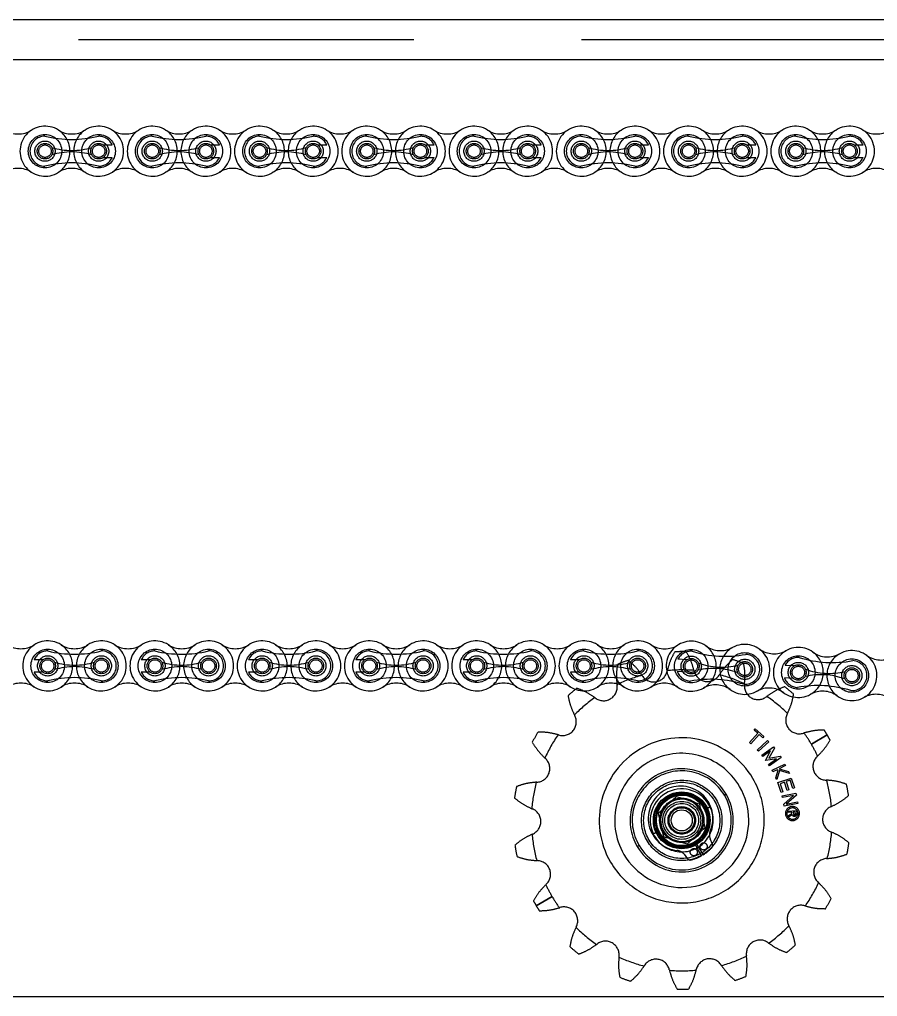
# Model space of a CAD drawing. Header units: metres. Extents: x 0 to 21025, y 0 to 14850.
# Drawn here: x 5883.7 to 6086.9, y 13055.4 to 13286.7 of the extents above; entities that cross this region are included whole.
import ezdxf

# ---------------------------------------------------------------- set-up
doc = ezdxf.new("R2010")
doc.units = ezdxf.units.M
doc.header["$LTSCALE"] = 25
doc.linetypes.add('HIDDEN2', pattern=[4.7625, 3.175, -1.5875])
doc.layers.add('SL4', color=4, linetype='Continuous')
doc.layers.add('ST1', color=7, linetype='HIDDEN2')

msp = doc.modelspace()

# ---------------------------------------------------------------- linework, layer by layer
at = {"layer": 'SL4'}
for p, q in [((5540.514, 13286.681), (6485.517, 13286.681)), ((6490.514, 13277.156), (5540.514, 13277.156)), ((6039.25, 13102.755), (6042.005, 13101.894)), ((6035.003, 13098.843), (6037.126, 13100.799)), ((6046.025, 13095.4), (6043.902, 13093.444)), ((6041.779, 13091.488), (6039.023, 13092.349)), ((5588.014, 13055.444), (6490.514, 13055.444))]:
    msp.add_line(p, q, dxfattribs=at)
for radius in [6, 3, 2.5]:
    msp.add_circle((6040.514, 13097.121), radius, dxfattribs=at)
for start, end in [(72.65138, 132.65138), (132.65138, 192.65138), (12.65138, 72.65138), (312.65138, 12.65138), (192.65138, 252.65138), (252.65138, 312.65138)]:
    msp.add_arc((6040.514, 13097.121), 5, start, end, dxfattribs=at)
for points, knots in [([(6037.126, 13100.799), (6037.177, 13100.845), (6037.894, 13101.505), (6038.596, 13102.153), (6039.25, 13102.755)], [0, 0, 0, 0, 0.0702006, 1, 1, 1, 1]), ([(6042.005, 13101.894), (6042.07, 13101.873), (6043.001, 13101.583), (6043.913, 13101.298), (6044.761, 13101.033)], [0, 0, 0, 0, 0.0702006, 1, 1, 1, 1]), ([(6045.393, 13098.216), (6045.335, 13098.472), (6045.121, 13099.426), (6044.913, 13100.354), (6044.761, 13101.033)], [0, 0, 0, 0, 0.2686336, 1, 1, 1, 1]), ([(6035.636, 13096.026), (6035.578, 13096.282), (6035.364, 13097.236), (6035.156, 13098.164), (6035.003, 13098.843)], [0, 0, 0, 0, 0.26863361, 1, 1, 1, 1]), ([(6046.025, 13095.4), (6045.972, 13095.636), (6045.766, 13096.554), (6045.552, 13097.508), (6045.393, 13098.216)], [0, 0, 0, 0, 0.25755135, 1, 1, 1, 1]), ([(6036.268, 13093.209), (6036.215, 13093.446), (6036.009, 13094.364), (6035.795, 13095.318), (6035.636, 13096.026)], [0, 0, 0, 0, 0.2575513, 1, 1, 1, 1]), ([(6039.023, 13092.349), (6038.958, 13092.369), (6038.027, 13092.66), (6037.116, 13092.945), (6036.268, 13093.209)], [0, 0, 0, 0, 0.0702006, 1, 1, 1, 1]), ([(6043.902, 13093.444), (6043.852, 13093.397), (6043.135, 13092.737), (6042.432, 13092.09), (6041.779, 13091.488)], [0, 0, 0, 0, 0.0702006, 1, 1, 1, 1])]:
    msp.add_open_spline(points, degree=3, knots=knots, dxfattribs=at)
at = {"layer": 'ST1'}
for p, q in [((5540.514, 13281.919), (6540.514, 13281.919)), ((6540.514, 13277.156), (5540.514, 13277.156)), ((5903.535, 13256.997), (5905.659, 13256.997)), ((5928.935, 13256.997), (5931.059, 13256.997)), ((5954.335, 13256.997), (5956.459, 13256.997)), ((5979.735, 13256.997), (5981.859, 13256.997)), ((6005.135, 13256.997), (6007.259, 13256.997)), ((6030.535, 13256.997), (6032.659, 13256.997)), ((6055.935, 13256.997), (6058.059, 13256.997)), ((6081.335, 13256.997), (6083.459, 13256.997)), ((5903.535, 13254.045), (5905.659, 13254.045)), ((5928.935, 13254.045), (5931.059, 13254.045)), ((5954.335, 13254.045), (5956.459, 13254.045)), ((5979.735, 13254.045), (5981.859, 13254.045)), ((6005.135, 13254.045), (6007.259, 13254.045)), ((6030.535, 13254.045), (6032.659, 13254.045)), ((6055.935, 13254.045), (6058.059, 13254.045)), ((6081.335, 13254.045), (6083.459, 13254.045)), ((5889.26, 13135.162), (5887.137, 13135.162)), ((5914.66, 13135.162), (5912.537, 13135.162)), ((5940.06, 13135.162), (5937.937, 13135.162)), ((5965.46, 13135.162), (5963.336, 13135.162)), ((5990.86, 13135.162), (5988.736, 13135.162)), ((6016.26, 13135.162), (6014.136, 13135.162)), ((6041.748, 13135.155), (6039.628, 13135.279)), ((5889.26, 13132.21), (5887.137, 13132.21)), ((5914.66, 13132.21), (5912.537, 13132.21)), ((5940.06, 13132.21), (5937.937, 13132.21)), ((5965.46, 13132.21), (5963.336, 13132.21)), ((5990.86, 13132.21), (5988.736, 13132.21)), ((6016.26, 13132.21), (6014.136, 13132.21)), ((6041.576, 13132.208), (6039.455, 13132.332)), ((6067.105, 13133.67), (6064.985, 13133.794)), ((6066.932, 13130.723), (6064.812, 13130.847)), ((6057.641, 13118.508), (6057.913, 13118.815)), ((6058.516, 13117.733), (6057.641, 13118.508)), ((6057.913, 13118.815), (6059.961, 13117)), ((6056.568, 13115.537), (6058.516, 13117.733)), ((6058.816, 13117.467), (6056.868, 13115.271)), ((6058.387, 13113.778), (6060.854, 13116.038)), ((6059.689, 13116.693), (6058.816, 13117.467)), ((6059.961, 13117), (6059.689, 13116.693)), ((6060.854, 13116.038), (6061.125, 13115.742)), ((6071.221, 13115.148), (6074.958, 13117.341)), ((6074.958, 13117.341), (6071.221, 13115.148)), ((6056.868, 13115.271), (6056.568, 13115.537)), ((6058.658, 13113.482), (6058.387, 13113.778)), ((6061.125, 13115.742), (6058.658, 13113.482)), ((6059.487, 13112.59), (6062.21, 13114.535)), ((6061.569, 13113.582), (6059.72, 13112.264)), ((6060.384, 13111.334), (6061.569, 13113.582)), ((6062.444, 13114.207), (6061.12, 13111.832)), ((6062.21, 13114.535), (6062.444, 13114.207)), ((6059.72, 13112.264), (6059.487, 13112.59)), ((6060.41, 13111.298), (6060.384, 13111.334)), ((6062.921, 13111.688), (6060.41, 13111.298)), ((6061.074, 13110.368), (6062.921, 13111.688)), ((6061.12, 13111.832), (6063.796, 13112.313)), ((6064.027, 13111.99), (6061.304, 13110.045)), ((6063.796, 13112.313), (6064.027, 13111.99)), ((6061.304, 13110.045), (6061.074, 13110.368)), ((6061.914, 13108.97), (6064.918, 13110.443)), ((6062.09, 13108.61), (6061.914, 13108.97)), ((6063.075, 13109.093), (6062.09, 13108.61)), ((6062.776, 13107.21), (6063.341, 13109.015)), ((6063.67, 13108.918), (6062.995, 13106.763)), ((6063.341, 13109.015), (6063.075, 13109.093)), ((6065.094, 13110.083), (6063.564, 13109.332)), ((6063.564, 13109.332), (6065.78, 13108.683)), ((6065.999, 13108.236), (6063.67, 13108.918)), ((6064.918, 13110.443), (6065.094, 13110.083)), ((6062.995, 13106.763), (6062.776, 13107.21)), ((6063.283, 13106.061), (6066.454, 13107.126)), ((6066.193, 13106.615), (6065.253, 13106.299)), ((6065.78, 13108.683), (6065.999, 13108.236)), ((6066.848, 13104.665), (6066.193, 13106.615)), ((6066.454, 13107.126), (6067.237, 13104.796)), ((6064.065, 13103.731), (6063.283, 13106.061)), ((6064.864, 13106.168), (6063.8, 13105.811)), ((6063.8, 13105.811), (6064.454, 13103.862)), ((6065.518, 13104.219), (6064.864, 13106.168)), ((6065.253, 13106.299), (6065.907, 13104.35)), ((6065.907, 13104.35), (6065.518, 13104.219)), ((6067.237, 13104.796), (6066.848, 13104.665)), ((6051.048, 13103.305), (6050.627, 13103.058)), ((6050.627, 13103.058), (6051.048, 13103.305)), ((6064.454, 13103.862), (6064.065, 13103.731)), ((6064.281, 13102.908), (6067.567, 13103.534)), ((6064.356, 13102.514), (6064.281, 13102.908)), ((6067.007, 13103.019), (6064.356, 13102.514)), ((6064.656, 13100.94), (6067.007, 13103.019)), ((6067.656, 13103.07), (6065.232, 13100.996)), ((6067.567, 13103.534), (6067.656, 13103.07)), ((6046.363, 13099.9), (6047.245, 13100.319)), ((6047.245, 13100.319), (6046.363, 13099.9)), ((6064.741, 13100.494), (6064.656, 13100.94)), ((6068.027, 13101.122), (6064.741, 13100.494)), ((6065.232, 13100.996), (6067.952, 13101.517)), ((6067.952, 13101.517), (6068.027, 13101.122)), ((6065.728, 13099.296), (6067.677, 13099.47)), ((6065.757, 13098.968), (6065.728, 13099.296)), ((6066.595, 13099.043), (6065.757, 13098.968)), ((6065.786, 13098.258), (6066.619, 13098.774)), ((6065.821, 13097.861), (6065.786, 13098.258)), ((6066.696, 13098.403), (6065.821, 13097.861)), ((6066.619, 13098.774), (6066.595, 13099.043)), ((6067.394, 13099.126), (6066.906, 13099.082)), ((6066.906, 13099.082), (6066.945, 13098.641)), ((6067.207, 13098.418), (6067.235, 13098.107)), ((6067.243, 13098.107), (6067.216, 13098.419)), ((6067.433, 13098.69), (6067.394, 13099.126)), ((6067.677, 13099.47), (6067.741, 13098.745)), ((6033.783, 13093.923), (6034.666, 13094.342)), ((6034.666, 13094.342), (6033.783, 13093.923)), ((6047.784, 13091.494), (6047.261, 13092.731)), ((6030.402, 13091.185), (6029.98, 13090.937)), ((6029.98, 13090.937), (6030.402, 13091.185)), ((6045.157, 13088.719), (6043.513, 13091.694)), ((6043.791, 13091.858), (6045.588, 13088.972)), ((6041.059, 13089.09), (6041.884, 13088.03)), ((6006.071, 13076.901), (6009.807, 13079.095)), ((6009.807, 13079.095), (6006.071, 13076.901)), ((5540.514, 13055.444), (6540.514, 13055.444))]:
    msp.add_line(p, q, dxfattribs=at)
for centre, radius in [((5889.728, 13255.521), 3.96), ((5902.428, 13255.521), 3.96), ((5915.128, 13255.521), 3.96), ((5927.828, 13255.521), 3.96), ((5940.528, 13255.521), 3.96), ((5953.228, 13255.521), 3.96), ((5965.928, 13255.521), 3.96), ((5978.628, 13255.521), 3.96), ((5991.328, 13255.521), 3.96), ((6004.028, 13255.521), 3.96), ((6016.728, 13255.521), 3.96), ((6029.428, 13255.521), 3.96), ((6042.128, 13255.521), 3.96), ((6054.828, 13255.521), 3.96), ((6067.528, 13255.521), 3.96), ((6080.228, 13255.521), 3.96), ((5889.728, 13255.521), 2.398), ((5889.728, 13255.521), 1.845), ((5889.728, 13255.521), 1.476), ((5902.428, 13255.521), 2.398), ((5902.428, 13255.521), 1.845), ((5902.428, 13255.521), 1.476), ((5915.128, 13255.521), 2.399), ((5915.128, 13255.521), 1.845), ((5915.128, 13255.521), 1.476), ((5927.828, 13255.521), 2.399), ((5927.828, 13255.521), 1.845), ((5927.828, 13255.521), 1.476), ((5940.528, 13255.521), 2.399), ((5940.528, 13255.521), 1.845), ((5940.528, 13255.521), 1.476), ((5953.228, 13255.521), 2.399), ((5953.228, 13255.521), 1.845), ((5953.228, 13255.521), 1.476), ((5965.928, 13255.521), 2.399), ((5965.928, 13255.521), 1.845), ((5965.928, 13255.521), 1.476), ((5978.628, 13255.521), 2.398), ((5978.628, 13255.521), 1.845), ((5978.628, 13255.521), 1.476), ((5991.328, 13255.521), 2.398), ((5991.328, 13255.521), 1.845), ((5991.328, 13255.521), 1.476), ((6004.028, 13255.521), 2.398), ((6004.028, 13255.521), 1.845), ((6004.028, 13255.521), 1.476), ((6016.728, 13255.521), 2.399), ((6016.728, 13255.521), 1.845), ((6016.728, 13255.521), 1.476), ((6029.428, 13255.521), 2.398), ((6029.428, 13255.521), 1.845), ((6029.428, 13255.521), 1.476), ((6042.128, 13255.521), 2.399), ((6042.128, 13255.521), 1.845), ((6042.128, 13255.521), 1.476), ((6054.828, 13255.521), 2.399), ((6054.828, 13255.521), 1.845), ((6054.828, 13255.521), 1.476), ((6067.528, 13255.521), 2.398), ((6067.528, 13255.521), 1.845), ((6067.528, 13255.521), 1.476), ((6080.228, 13255.521), 2.398), ((6080.228, 13255.521), 1.845), ((6080.228, 13255.521), 1.476), ((5890.367, 13133.686), 3.96), ((5903.067, 13133.686), 3.96), ((5915.767, 13133.686), 3.96), ((5928.467, 13133.686), 3.96), ((5941.167, 13133.686), 3.96), ((5953.867, 13133.686), 3.96), ((5966.567, 13133.686), 3.96), ((5979.267, 13133.686), 3.96), ((5991.967, 13133.686), 3.96), ((6004.667, 13133.686), 3.96), ((6017.367, 13133.686), 3.96), ((6030.067, 13133.686), 3.96), ((6042.767, 13133.617), 3.96), ((6055.445, 13132.874), 3.96), ((5890.367, 13133.686), 2.398), ((5890.367, 13133.686), 1.845), ((5890.367, 13133.686), 1.476), ((5903.067, 13133.686), 2.398), ((5903.067, 13133.686), 1.845), ((5903.067, 13133.686), 1.476), ((5915.767, 13133.686), 2.398), ((5915.767, 13133.686), 1.845), ((5915.767, 13133.686), 1.476), ((5928.467, 13133.686), 2.398), ((5928.467, 13133.686), 1.845), ((5928.467, 13133.686), 1.476), ((5941.167, 13133.686), 2.399), ((5941.167, 13133.686), 1.845), ((5941.167, 13133.686), 1.476), ((5953.867, 13133.686), 2.398), ((5953.867, 13133.686), 1.845), ((5953.867, 13133.686), 1.476), ((5966.567, 13133.686), 2.399), ((5966.567, 13133.686), 1.845), ((5966.567, 13133.686), 1.476), ((5979.267, 13133.686), 2.398), ((5979.267, 13133.686), 1.845), ((5979.267, 13133.686), 1.476), ((5991.967, 13133.686), 2.398), ((5991.967, 13133.686), 1.845), ((5991.967, 13133.686), 1.476), ((6004.667, 13133.686), 2.399), ((6004.667, 13133.686), 1.845), ((6004.667, 13133.686), 1.476), ((6017.367, 13133.686), 2.398), ((6017.367, 13133.686), 1.845), ((6017.367, 13133.686), 1.476), ((6030.067, 13133.686), 2.398), ((6030.067, 13133.686), 1.845), ((6030.067, 13133.686), 1.476), ((6042.767, 13133.617), 2.398), ((6042.767, 13133.617), 1.845), ((6042.767, 13133.617), 1.476), ((6055.445, 13132.874), 2.399), ((6055.445, 13132.874), 1.845), ((6055.445, 13132.874), 1.476), ((6068.124, 13132.132), 3.96), ((6068.124, 13132.132), 2.398), ((6080.802, 13131.389), 3.96), ((6068.124, 13132.132), 1.845), ((6068.124, 13132.132), 1.476), ((6080.802, 13131.389), 2.398), ((6080.802, 13131.389), 1.845), ((6080.802, 13131.389), 1.476), ((6040.514, 13097.121), 9.525), ((6040.514, 13097.121), 9.025), ((6040.514, 13097.121), 6.725), ((6040.514, 13097.121), 6.725), ((6040.514, 13097.121), 6.475), ((6040.514, 13097.121), 6.2), ((6040.514, 13097.121), 5.975), ((6040.514, 13097.121), 5.25), ((6040.514, 13097.121), 5.25), ((6040.514, 13097.121), 4.5), ((6040.514, 13097.121), 4), ((6040.514, 13097.121), 3.25), ((6040.514, 13097.121), 3.25), ((6040.514, 13097.121), 3.2), ((6043.368, 13089.594), 0.85), ((6045.696, 13090.961), 0.85)]:
    msp.add_circle(centre, radius, dxfattribs=at)
for centre, radius, start, end in [((5883.378, 13265.514), 5.92, 237.56669, 302.43331), ((5889.728, 13255.521), 5.92, 57.56669, 302.43331), ((5896.078, 13265.514), 5.92, 237.56669, 302.43331), ((5889.728, 13255.521), 5.92, 302.43324, 57.56676), ((5902.428, 13255.521), 5.92, 122.43324, 237.56676), ((5902.428, 13255.521), 5.92, 237.56669, 122.43331), ((5908.778, 13265.514), 5.92, 237.56669, 302.43331), ((5915.128, 13255.521), 5.92, 57.56669, 302.43331), ((5921.478, 13265.514), 5.92, 237.56669, 302.43331), ((5915.128, 13255.521), 5.92, 302.43324, 57.56676), ((5927.828, 13255.521), 5.92, 122.43324, 237.56676), ((5927.828, 13255.521), 5.92, 237.56669, 122.43331), ((5934.178, 13265.514), 5.92, 237.56669, 302.43331), ((5940.528, 13255.521), 5.92, 57.56669, 302.43331), ((5946.878, 13265.514), 5.92, 237.56669, 302.43331), ((5940.528, 13255.521), 5.92, 302.43324, 57.56676), ((5953.228, 13255.521), 5.92, 122.43324, 237.56676), ((5953.228, 13255.521), 5.92, 237.56669, 122.43331), ((5959.578, 13265.514), 5.92, 237.56669, 302.43331), ((5965.928, 13255.521), 5.92, 57.56669, 302.43331), ((5972.278, 13265.514), 5.92, 237.56669, 302.43331), ((5965.928, 13255.521), 5.92, 302.43324, 57.56676), ((5978.628, 13255.521), 5.92, 122.43324, 237.56676), ((5978.628, 13255.521), 5.92, 237.56669, 122.43331), ((5984.978, 13265.514), 5.92, 237.56669, 302.43331), ((5991.328, 13255.521), 5.92, 57.56669, 302.43331), ((5997.678, 13265.514), 5.92, 237.56669, 302.43331), ((5991.328, 13255.521), 5.92, 302.43324, 57.56676), ((6004.028, 13255.521), 5.92, 122.43324, 237.56676), ((6004.028, 13255.521), 5.92, 237.56669, 122.43331), ((6010.378, 13265.514), 5.92, 237.56669, 302.43331), ((6016.728, 13255.521), 5.92, 57.56669, 302.43331), ((6023.078, 13265.514), 5.92, 237.56669, 302.43331), ((6016.728, 13255.521), 5.92, 302.43324, 57.56676), ((6029.428, 13255.521), 5.92, 122.43324, 237.56676), ((6029.428, 13255.521), 5.92, 237.56669, 122.43331), ((6035.778, 13265.514), 5.92, 237.56669, 302.43331), ((6042.128, 13255.521), 5.92, 57.56669, 302.43331), ((6048.478, 13265.514), 5.92, 237.56669, 302.43331), ((6042.128, 13255.521), 5.92, 302.43324, 57.56676), ((6054.828, 13255.521), 5.92, 122.43324, 237.56676), ((6054.828, 13255.521), 5.92, 237.56669, 122.43331), ((6061.178, 13265.514), 5.92, 237.56669, 302.43331), ((6067.528, 13255.521), 5.92, 57.56669, 302.43331), ((6073.878, 13265.514), 5.92, 237.56669, 302.43331), ((6067.528, 13255.521), 5.92, 302.43324, 57.56676), ((6080.228, 13255.521), 5.92, 122.43324, 237.56676), ((6080.228, 13255.521), 5.92, 237.56669, 122.43331), ((6086.578, 13265.514), 5.92, 237.56669, 302.43331), ((5889.728, 13255.521), 3.552, 90, 270), ((5896.078, 13284.618), 26.322, 256.04015, 283.95985), ((5902.428, 13255.521), 3.552, 24.55336, 90), ((5915.128, 13255.521), 3.552, 90, 270), ((5921.478, 13284.618), 26.322, 256.04015, 283.95985), ((5927.828, 13255.521), 3.552, 24.55336, 90), ((5940.528, 13255.521), 3.552, 90, 270), ((5946.878, 13284.618), 26.322, 256.04015, 283.95985), ((5953.228, 13255.521), 3.552, 24.55336, 90), ((5965.928, 13255.521), 3.552, 90, 270), ((5972.278, 13284.618), 26.322, 256.04015, 283.95985), ((5978.628, 13255.521), 3.552, 24.55336, 90), ((5991.328, 13255.521), 3.552, 90, 270), ((5997.678, 13284.618), 26.322, 256.04015, 283.95985), ((6004.028, 13255.521), 3.552, 24.55336, 90), ((6016.728, 13255.521), 3.552, 90, 270), ((6023.078, 13284.618), 26.322, 256.04015, 283.95985), ((6029.428, 13255.521), 3.552, 24.55336, 90), ((6042.128, 13255.521), 3.552, 90, 270), ((6048.478, 13284.618), 26.322, 256.04015, 283.95985), ((6054.828, 13255.521), 3.552, 24.55336, 90), ((6067.528, 13255.521), 3.552, 90, 270), ((6073.878, 13284.618), 26.322, 256.04015, 283.95985), ((6080.228, 13255.521), 3.552, 24.55336, 90), ((5896.078, 13271.874), 16.175, 252.993, 287.007), ((5896.078, 13239.169), 16.175, 72.993, 107.007), ((5921.478, 13271.874), 16.175, 252.993, 287.007), ((5921.478, 13239.169), 16.175, 72.993, 107.007), ((5946.878, 13271.874), 16.175, 252.993, 287.007), ((5946.878, 13239.169), 16.175, 72.993, 107.007), ((5972.278, 13271.874), 16.175, 252.993, 287.007), ((5972.278, 13239.169), 16.175, 72.993, 107.007), ((5997.678, 13271.874), 16.175, 252.993, 287.007), ((5997.678, 13239.169), 16.175, 72.993, 107.007), ((6023.078, 13271.874), 16.175, 252.993, 287.007), ((6023.078, 13239.169), 16.175, 72.993, 107.007), ((6048.478, 13271.874), 16.175, 252.993, 287.007), ((6048.478, 13239.169), 16.175, 72.993, 107.007), ((6073.878, 13271.874), 16.175, 252.993, 287.007), ((6073.878, 13239.169), 16.175, 72.993, 107.007), ((5896.078, 13226.424), 26.322, 76.04015, 103.95985), ((5902.428, 13255.521), 3.552, 270, 335.44664), ((5921.478, 13226.424), 26.322, 76.04015, 103.95985), ((5927.828, 13255.521), 3.552, 270, 335.44664), ((5946.878, 13226.424), 26.322, 76.04015, 103.95985), ((5953.228, 13255.521), 3.552, 270, 335.44664), ((5972.278, 13226.424), 26.322, 76.04015, 103.95985), ((5978.628, 13255.521), 3.552, 270, 335.44664), ((5997.678, 13226.424), 26.322, 76.04015, 103.95985), ((6004.028, 13255.521), 3.552, 270, 335.44664), ((6023.078, 13226.424), 26.322, 76.04015, 103.95985), ((6029.428, 13255.521), 3.552, 270, 335.44664), ((6048.478, 13226.424), 26.322, 76.04015, 103.95985), ((6054.828, 13255.521), 3.552, 270, 335.44664), ((6073.878, 13226.424), 26.322, 76.04015, 103.95985), ((6080.228, 13255.521), 3.552, 270, 335.44664), ((5883.378, 13245.528), 5.92, 57.56669, 122.43331), ((5896.078, 13245.528), 5.92, 57.56669, 122.43331), ((5908.778, 13245.528), 5.92, 57.56669, 122.43331), ((5921.478, 13245.528), 5.92, 57.56669, 122.43331), ((5934.178, 13245.528), 5.92, 57.56669, 122.43331), ((5946.878, 13245.528), 5.92, 57.56669, 122.43331), ((5959.578, 13245.528), 5.92, 57.56669, 122.43331), ((5972.278, 13245.528), 5.92, 57.56669, 122.43331), ((5984.978, 13245.528), 5.92, 57.56669, 122.43331), ((5997.678, 13245.528), 5.92, 57.56669, 122.43331), ((6010.378, 13245.528), 5.92, 57.56669, 122.43331), ((6023.078, 13245.528), 5.92, 57.56669, 122.43331), ((6035.778, 13245.528), 5.92, 57.56669, 122.43331), ((6048.478, 13245.528), 5.92, 57.56669, 122.43331), ((6061.178, 13245.528), 5.92, 57.56669, 122.43331), ((6073.878, 13245.528), 5.92, 57.56669, 122.43331), ((6086.578, 13245.528), 5.92, 57.56669, 122.43331), ((5890.367, 13133.686), 5.92, 57.56669, 302.43331), ((5903.067, 13133.686), 5.92, 237.56669, 122.43331), ((5915.767, 13133.686), 5.92, 57.56669, 302.43331), ((5928.467, 13133.686), 5.92, 237.56669, 122.43331), ((5941.167, 13133.686), 5.92, 57.56669, 302.43331), ((5953.867, 13133.686), 5.92, 237.56669, 122.43331), ((5966.567, 13133.686), 5.92, 57.56669, 302.43331), ((5979.267, 13133.686), 5.92, 237.56669, 122.43331), ((5991.967, 13133.686), 5.92, 57.56669, 302.43331), ((6004.667, 13133.686), 5.92, 237.56669, 122.43331), ((6017.367, 13133.686), 5.92, 57.56669, 302.43331), ((6030.067, 13133.686), 5.92, 237.56669, 122.43331), ((6042.767, 13133.617), 5.92, 54.21502, 299.08164), ((5884.017, 13143.679), 5.92, 237.56669, 302.43331), ((5890.367, 13133.686), 3.552, 90, 155.44664), ((5896.717, 13162.783), 26.322, 256.04015, 283.95985), ((5896.717, 13143.679), 5.92, 237.56669, 302.43331), ((5890.367, 13133.686), 5.92, 302.43324, 57.56676), ((5903.067, 13133.686), 5.92, 122.43324, 237.56676), ((5903.067, 13133.686), 3.552, 270, 90), ((5909.417, 13143.679), 5.92, 237.56669, 302.43331), ((5915.767, 13133.686), 3.552, 90, 155.44664), ((5922.117, 13162.783), 26.322, 256.04015, 283.95985), ((5922.117, 13143.679), 5.92, 237.56669, 302.43331), ((5915.767, 13133.686), 5.92, 302.43324, 57.56676), ((5928.467, 13133.686), 5.92, 122.43324, 237.56676), ((5928.467, 13133.686), 3.552, 270, 90), ((5934.817, 13143.679), 5.92, 237.56669, 302.43331), ((5941.167, 13133.686), 3.552, 90, 155.44664), ((5947.517, 13162.783), 26.322, 256.04015, 283.95985), ((5947.517, 13143.679), 5.92, 237.56669, 302.43331), ((5941.167, 13133.686), 5.92, 302.43324, 57.56676), ((5953.867, 13133.686), 5.92, 122.43324, 237.56676), ((5953.867, 13133.686), 3.552, 270, 90), ((5960.217, 13143.679), 5.92, 237.56669, 302.43331), ((5966.567, 13133.686), 3.552, 90, 155.44664), ((5972.917, 13162.783), 26.322, 256.04015, 283.95985), ((5972.917, 13143.679), 5.92, 237.56669, 302.43331), ((5966.567, 13133.686), 5.92, 302.43324, 57.56676), ((5979.267, 13133.686), 5.92, 122.43324, 237.56676), ((5979.267, 13133.686), 3.552, 270, 90), ((5985.617, 13143.679), 5.92, 237.56669, 302.43331), ((5991.967, 13133.686), 3.552, 90, 155.44664), ((5998.317, 13162.783), 26.322, 256.04015, 283.95985), ((5998.317, 13143.679), 5.92, 237.56669, 302.43331), ((5991.967, 13133.686), 5.92, 302.43324, 57.56676), ((6004.667, 13133.686), 5.92, 122.43324, 237.56676), ((6004.667, 13133.686), 3.552, 270, 90), ((6011.017, 13143.679), 5.92, 237.56669, 302.43331), ((6017.367, 13133.686), 3.552, 90, 155.44664), ((6023.717, 13162.783), 26.322, 256.04015, 283.95985), ((6023.717, 13143.679), 5.92, 237.56669, 302.43331), ((6017.367, 13133.686), 5.92, 302.43324, 57.56676), ((6030.067, 13133.686), 5.92, 122.43338, 237.56662), ((6030.067, 13133.686), 3.552, 270, 90), ((6036.472, 13143.645), 5.92, 237.25409, 302.12071), ((6040.514, 13097.121), 39.94, 88.44686, 92.38278), ((6042.767, 13133.617), 3.552, 86.64833, 152.09497), ((6050.807, 13162.293), 26.322, 252.68848, 280.60819), ((6042.767, 13133.617), 5.92, 299.08158, 54.21509), ((6049.69, 13143.222), 5.92, 234.21502, 299.08164), ((6055.445, 13132.874), 5.92, 119.08158, 234.21509), ((6055.445, 13132.874), 5.92, 234.21502, 119.08164), ((6062.369, 13142.479), 5.92, 234.21502, 299.08164), ((6068.124, 13132.132), 5.92, 54.21502, 299.08164), ((6068.124, 13132.132), 5.92, 299.08158, 54.21509), ((6075.047, 13141.737), 5.92, 234.21502, 299.08164), ((6080.802, 13131.389), 5.92, 234.21502, 119.08164), ((5896.717, 13150.039), 16.175, 252.993, 287.007), ((5922.117, 13150.039), 16.175, 252.993, 287.007), ((5947.517, 13150.039), 16.175, 252.993, 287.007), ((5972.917, 13150.039), 16.175, 252.993, 287.007), ((5998.317, 13150.039), 16.175, 252.993, 287.007), ((6023.717, 13150.039), 16.175, 252.993, 287.007), ((6040.514, 13097.121), 39.94, 108.44686, 112.38278), ((6050.062, 13149.57), 16.175, 249.64134, 283.65533), ((6040.514, 13097.121), 39.94, 68.44686, 72.38278), ((6055.445, 13132.874), 3.552, 266.64833, 86.64833), ((6068.124, 13132.132), 3.552, 86.64833, 152.09497), ((6076.164, 13160.808), 26.322, 252.68848, 280.60819), ((6080.802, 13131.389), 5.92, 119.08158, 234.21509), ((6080.802, 13131.389), 3.552, 266.64833, 86.64833), ((6087.725, 13140.994), 5.92, 234.21502, 299.08164), ((5890.367, 13133.686), 3.552, 204.55336, 270), ((5896.717, 13117.334), 16.175, 72.993, 107.007), ((5915.767, 13133.686), 3.552, 204.55336, 270), ((5922.117, 13117.334), 16.175, 72.993, 107.007), ((5941.167, 13133.686), 3.552, 204.55336, 270), ((5947.517, 13117.334), 16.175, 72.993, 107.007), ((5966.567, 13133.686), 3.552, 204.55336, 270), ((5972.917, 13117.334), 16.175, 72.993, 107.007), ((5991.967, 13133.686), 3.552, 204.55336, 270), ((5998.317, 13117.334), 16.175, 72.993, 107.007), ((6017.367, 13133.686), 3.552, 204.55336, 270), ((6023.717, 13117.334), 16.175, 72.993, 107.007), ((6033.898, 13133.115), 3.238, 212.91482, 347.91482), ((6052.114, 13129.215), 15.39, 167.43251, 167.91482), ((6040.514, 13097.121), 35.607, 85.31548, 95.51416), ((6040.514, 13097.121), 35.607, 85.31548, 95.51416), ((6042.767, 13133.617), 3.552, 201.2017, 266.64833), ((6028.451, 13129.044), 15.39, 12.91482, 13.39713), ((6046.608, 13133.207), 3.238, 192.91482, 327.91482), ((6048.15, 13116.921), 16.175, 69.64134, 103.65533), ((6075.419, 13148.085), 16.175, 249.64134, 283.65533), ((5896.717, 13104.589), 26.322, 76.04015, 103.95985), ((5922.117, 13104.589), 26.322, 76.04015, 103.95985), ((5947.517, 13104.589), 26.322, 76.04015, 103.95985), ((5972.917, 13104.589), 26.322, 76.04015, 103.95985), ((5998.317, 13104.589), 26.322, 76.04015, 103.95985), ((6023.717, 13104.589), 26.322, 76.04015, 103.95985), ((6040.514, 13097.121), 35.607, 105.31548, 115.51416), ((6040.514, 13097.121), 35.607, 105.31548, 115.51416), ((6018.26, 13122.993), 15.39, 32.91482, 33.39713), ((6047.405, 13104.199), 26.322, 72.68848, 100.60819), ((6062.391, 13123.312), 15.39, 147.43251, 147.91482), ((6040.514, 13097.121), 35.607, 65.31548, 75.51416), ((6040.514, 13097.121), 35.607, 65.31548, 75.51416), ((6068.124, 13132.132), 3.552, 201.2017, 266.64833), ((6073.507, 13115.436), 16.175, 69.64134, 103.65533), ((5884.017, 13123.693), 5.92, 57.56669, 122.43331), ((5896.717, 13123.693), 5.92, 57.56669, 122.43331), ((5909.417, 13123.693), 5.92, 57.56669, 122.43331), ((5922.117, 13123.693), 5.92, 57.56669, 122.43331), ((5934.817, 13123.693), 5.92, 57.56669, 122.43331), ((5947.517, 13123.693), 5.92, 57.56669, 122.43331), ((5960.217, 13123.693), 5.92, 57.56669, 122.43331), ((5972.917, 13123.693), 5.92, 57.56669, 122.43331), ((5985.617, 13123.693), 5.92, 57.56669, 122.43331), ((5998.317, 13123.693), 5.92, 57.56669, 122.43331), ((6011.017, 13123.693), 5.92, 57.56669, 122.43331), ((6040.514, 13097.121), 39.94, 128.44686, 132.38278), ((6021.987, 13128.682), 3.238, 232.91482, 7.91482), ((6023.717, 13123.693), 5.92, 57.56669, 122.43331), ((6040.437, 13131.247), 15.39, 187.43251, 187.91482), ((6036.363, 13123.659), 5.92, 57.25409, 122.12071), ((6048.522, 13123.27), 5.92, 54.21502, 119.08164), ((6058.583, 13128.947), 3.238, 172.91482, 307.91482), ((6040.097, 13131.245), 15.39, 352.91482, 353.39713), ((6061.2, 13122.527), 5.92, 54.21502, 119.08164), ((6040.514, 13097.121), 39.94, 48.44686, 52.38278), ((6072.762, 13102.714), 26.322, 72.68848, 100.60819), ((6073.879, 13121.785), 5.92, 54.21502, 119.08164), ((6040.514, 13097.121), 35.607, 125.31548, 135.51416), ((6040.514, 13097.121), 35.607, 125.31548, 135.51416), ((6010.754, 13113.821), 15.39, 52.91482, 53.39713), ((6070.03, 13114.25), 15.39, 127.43251, 127.91482), ((6040.514, 13097.121), 35.607, 45.31548, 55.51416), ((6040.514, 13097.121), 35.607, 45.31548, 55.51416), ((6086.557, 13121.042), 5.92, 54.21502, 119.08164), ((6012.31, 13120.442), 3.238, 252.91482, 27.91482), ((6028.77, 13129.163), 15.39, 207.43251, 207.91482), ((6068.378, 13120.848), 3.238, 152.91482, 287.91482), ((6051.793, 13129.329), 15.39, 332.91482, 333.39713), ((6040.514, 13097.121), 39.94, 30.41482, 32.38278), ((6040.514, 13097.121), 39.94, 148.44686, 152.38278), ((6040.514, 13097.121), 35.607, 145.31548, 155.51416), ((6040.514, 13097.121), 35.607, 145.31548, 155.51416), ((6006.837, 13102.636), 15.39, 72.91482, 73.39713), ((6040.514, 13097.121), 19.544, 30.41482, 210.41482), ((6074.108, 13103.123), 15.39, 107.43251, 107.91482), ((6040.514, 13097.121), 35.607, 30.41482, 35.51416), ((6040.514, 13097.121), 35.607, 30.41482, 35.51416), ((6040.514, 13097.121), 39.94, 28.44686, 30.41482), ((6040.514, 13097.121), 35.607, 25.31548, 30.41482), ((6040.514, 13097.121), 35.607, 25.31548, 30.41482), ((6006.034, 13109.389), 3.238, 272.91482, 47.91482), ((6018.52, 13123.214), 15.39, 227.43251, 227.91482), ((6040.514, 13097.121), 15.88, 30.41482, 210.41482), ((6074.813, 13109.887), 3.238, 132.91482, 267.91482), ((6062.128, 13123.53), 15.39, 312.91482, 313.39713), ((6040.514, 13097.121), 12.215, 30.41482, 210.41482), ((6040.514, 13097.121), 19.544, 210.41482, 30.41482), ((6040.514, 13097.121), 11.726, 30.41482, 210.41482), ((6040.514, 13097.121), 11.726, 30.41482, 210.41482), ((6074.135, 13091.271), 15.39, 87.43251, 87.91482), ((6040.514, 13097.121), 35.607, 5.31548, 15.51416), ((6040.514, 13097.121), 35.607, 5.31548, 15.51416), ((6040.514, 13097.121), 39.94, 168.44686, 172.38278), ((6040.514, 13097.121), 35.607, 165.31548, 175.51416), ((6040.514, 13097.121), 35.607, 165.31548, 175.51416), ((6006.982, 13090.785), 15.39, 92.91482, 93.39713), ((6040.514, 13097.121), 15.88, 210.41482, 30.41482), ((6040.232, 13097.601), 7.643, 336.92127, 263.90837), ((6040.514, 13097.121), 7.452, 25.41482, 205.41482), ((6040.514, 13097.121), 7.452, 25.41482, 205.41482), ((6040.514, 13097.121), 39.94, 8.44686, 12.38278), ((6040.514, 13097.121), 12.215, 210.41482, 30.41482), ((6040.514, 13097.121), 11.726, 210.41482, 30.41482), ((6040.514, 13097.121), 11.726, 210.41482, 30.41482), ((6040.514, 13097.121), 6.2, 301.90707, 298.92257), ((6010.922, 13114.118), 15.39, 247.43251, 247.91482), ((6003.918, 13096.856), 3.238, 292.91482, 67.91482), ((6040.514, 13097.121), 7.452, 205.41482, 25.41482), ((6040.514, 13097.121), 7.452, 205.41482, 25.41482), ((6066.738, 13098.74), 1.673, 120.41482, 300.41482), ((6066.738, 13098.74), 1.339, 120.41482, 300.41482), ((6066.738, 13098.74), 1.673, 300.41482, 120.41482), ((6066.738, 13098.74), 1.339, 300.41482, 120.41482), ((6077.11, 13097.386), 3.238, 112.91482, 247.91482), ((6069.857, 13114.544), 15.39, 292.91482, 293.39713), ((6067.189, 13098.663), 0.558, 207.79535, 274.64467), ((6067.189, 13098.663), 0.245, 185.11029, 274.05708), ((6067.189, 13098.663), 0.245, 276.11159, 6.44141), ((6067.189, 13098.663), 0.558, 275.54053, 8.48936), ((6011.171, 13079.698), 15.39, 112.91482, 113.39713), ((6040.514, 13097.121), 35.607, 185.31548, 195.51416), ((6040.514, 13097.121), 35.607, 185.31548, 195.51416), ((6049.47, 13093.665), 2.398, 156.92127, 202.91482), ((6040.514, 13097.121), 35.607, 345.31548, 355.51416), ((6040.514, 13097.121), 35.607, 345.31548, 355.51416), ((6070.106, 13080.125), 15.39, 67.43251, 67.91482), ((6040.514, 13097.121), 39.94, 188.44686, 192.38278), ((6040.514, 13097.121), 9.6, 301.90707, 318.02464), ((6047.094, 13091.202), 0.75, 318.02464, 22.91482), ((6040.514, 13097.121), 39.94, 348.44686, 352.38278), ((6039.167, 13087.616), 2.398, 37.91482, 83.90837), ((6040.514, 13097.121), 9.6, 282.805, 298.92257), ((6074.994, 13084.854), 3.238, 92.91482, 227.91482), ((6074.047, 13103.458), 15.39, 272.91482, 273.39713), ((6006.893, 13102.972), 15.39, 267.43251, 267.91482), ((6006.216, 13084.356), 3.238, 312.91482, 87.91482), ((6042.476, 13088.491), 0.75, 217.91482, 282.805), ((6018.9, 13070.713), 15.39, 132.91482, 133.39713), ((6040.514, 13097.121), 35.607, 205.31548, 210.41482), ((6040.514, 13097.121), 35.607, 205.31548, 210.41482), ((6040.514, 13097.121), 35.607, 325.31548, 335.51416), ((6040.514, 13097.121), 35.607, 325.31548, 335.51416), ((6062.509, 13071.029), 15.39, 47.43251, 47.91482), ((6040.514, 13097.121), 35.607, 210.41482, 215.51416), ((6040.514, 13097.121), 35.607, 210.41482, 215.51416), ((6040.514, 13097.121), 39.94, 208.44686, 210.41482), ((6040.514, 13097.121), 39.94, 210.41482, 212.38278), ((6012.65, 13073.395), 3.238, 332.91482, 107.91482), ((6068.719, 13073.801), 3.238, 72.91482, 207.91482), ((6074.192, 13091.607), 15.39, 252.91482, 253.39713), ((6040.514, 13097.121), 39.94, 328.44686, 332.38278), ((6006.92, 13091.12), 15.39, 287.43251, 287.91482), ((6029.236, 13064.913), 15.39, 152.91482, 153.39713), ((6040.514, 13097.121), 35.607, 305.31548, 315.51416), ((6040.514, 13097.121), 35.607, 305.31548, 315.51416), ((6052.258, 13065.08), 15.39, 27.43251, 27.91482), ((6040.514, 13097.121), 35.607, 225.31548, 235.51416), ((6040.514, 13097.121), 35.607, 225.31548, 235.51416), ((6040.514, 13097.121), 39.94, 228.44686, 232.38278), ((6010.999, 13079.992), 15.39, 307.43251, 307.91482), ((6022.446, 13065.296), 3.238, 352.91482, 127.91482), ((6059.042, 13065.561), 3.238, 52.91482, 187.91482), ((6070.275, 13080.421), 15.39, 232.91482, 233.39713), ((6040.514, 13097.121), 39.94, 308.44686, 312.38278), ((6040.514, 13097.121), 35.607, 285.31548, 295.51416), ((6040.514, 13097.121), 35.607, 285.31548, 295.51416), ((6040.591, 13062.995), 15.39, 7.43251, 7.91482), ((6040.932, 13062.998), 15.39, 172.91482, 173.39713), ((6040.514, 13097.121), 35.607, 245.31548, 255.51416), ((6040.514, 13097.121), 35.607, 245.31548, 255.51416), ((6018.637, 13070.93), 15.39, 327.43251, 327.91482), ((6034.42, 13061.035), 3.238, 12.91482, 147.91482), ((6047.13, 13061.127), 3.238, 32.91482, 167.91482), ((6062.768, 13071.25), 15.39, 212.91482, 213.39713), ((6052.577, 13065.199), 15.39, 192.91482, 193.39713), ((6040.514, 13097.121), 35.607, 265.31548, 275.51416), ((6040.514, 13097.121), 35.607, 265.31548, 275.51416), ((6028.914, 13065.027), 15.39, 347.43251, 347.91482), ((6040.514, 13097.121), 39.94, 248.44686, 252.38278), ((6040.514, 13097.121), 39.94, 288.44686, 292.38278), ((6040.514, 13097.121), 39.94, 268.44686, 272.38278)]:
    msp.add_arc(centre, radius, start, end, dxfattribs=at)
for points, knots in [([(6038.854, 13137.027), (6038.477, 13136.33), (6037.726, 13134.938), (6037.304, 13133.355), (6037.093, 13132.564)], [0, 0, 0, 0, 0.50051396, 1, 1, 1, 1]), ([(6043.422, 13132.61), (6043.2, 13133.397), (6042.755, 13134.974), (6041.983, 13136.355), (6041.597, 13137.047)], [0, 0, 0, 0, 0.4994271, 1, 1, 1, 1]), ([(6031.109, 13131.464), (6030.631, 13132.128), (6029.673, 13133.457), (6028.476, 13134.491), (6027.876, 13135.009)], [0, 0, 0, 0, 0.4990977, 1, 1, 1, 1]), ([(6052.602, 13135.188), (6052.01, 13134.662), (6050.828, 13133.611), (6049.89, 13132.268), (6049.421, 13131.597)], [0, 0, 0, 0, 0.5005288, 1, 1, 1, 1]), ([(6025.305, 13134.052), (6025.19, 13133.269), (6024.96, 13131.704), (6025.105, 13130.072), (6025.177, 13129.256)], [0, 0, 0, 0, 0.5002609, 1, 1, 1, 1]), ([(6055.385, 13129.475), (6055.445, 13130.291), (6055.566, 13131.925), (6055.313, 13133.487), (6055.187, 13134.268)], [0, 0, 0, 0, 0.49948, 1, 1, 1, 1]), ([(6019.93, 13126.176), (6019.254, 13126.637), (6017.899, 13127.558), (6016.42, 13128.12), (6015.68, 13128.402)], [0, 0, 0, 0, 0.4994185, 1, 1, 1, 1]), ([(6064.893, 13128.758), (6064.157, 13128.466), (6062.687, 13127.883), (6061.346, 13126.942), (6060.675, 13126.471)], [0, 0, 0, 0, 0.5001515, 1, 1, 1, 1]), ([(6013.591, 13126.623), (6013.751, 13125.848), (6014.07, 13124.299), (6014.764, 13122.814), (6015.111, 13122.073)], [0, 0, 0, 0, 0.5001333, 1, 1, 1, 1]), ([(6065.553, 13122.438), (6065.889, 13123.184), (6066.562, 13124.678), (6066.858, 13126.232), (6067.007, 13127.01)], [0, 0, 0, 0, 0.4994593, 1, 1, 1, 1]), ([(6074.243, 13118.512), (6073.452, 13118.489), (6071.871, 13118.444), (6070.288, 13118.018), (6069.498, 13117.806)], [0, 0, 0, 0, 0.5001332, 1, 1, 1, 1]), ([(6011.234, 13117.384), (6010.441, 13117.585), (6008.853, 13117.988), (6007.271, 13118.01), (6006.479, 13118.021)], [0, 0, 0, 0, 0.4994786, 1, 1, 1, 1]), ([(6072.702, 13112.347), (6073.273, 13112.933), (6074.415, 13114.107), (6075.226, 13115.466), (6075.632, 13116.146)], [0, 0, 0, 0, 0.4990977, 1, 1, 1, 1]), ([(6005.125, 13115.636), (6005.54, 13114.962), (6006.37, 13113.615), (6007.53, 13112.458), (6008.109, 13111.879)], [0, 0, 0, 0, 0.5003717, 1, 1, 1, 1]), ([(6079.525, 13105.686), (6078.773, 13105.935), (6077.272, 13106.434), (6075.64, 13106.575), (6074.824, 13106.645)], [0, 0, 0, 0, 0.5005334, 1, 1, 1, 1]), ([(6006.07, 13106.148), (6005.256, 13106.065), (6003.626, 13105.901), (6002.131, 13105.381), (6001.383, 13105.12)], [0, 0, 0, 0, 0.499464, 1, 1, 1, 1]), ([(6000.927, 13102.415), (6001.548, 13101.924), (6002.788, 13100.942), (6004.274, 13100.251), (6005.016, 13099.906)], [0, 0, 0, 0, 0.5005125, 1, 1, 1, 1]), ([(6075.968, 13100.42), (6076.705, 13100.775), (6078.18, 13101.488), (6079.407, 13102.487), (6080.021, 13102.988)], [0, 0, 0, 0, 0.4991241, 1, 1, 1, 1]), ([(6005.06, 13093.823), (6004.323, 13093.467), (6002.848, 13092.755), (6001.622, 13091.755), (6001.007, 13091.254)], [0, 0, 0, 0, 0.4991241, 1, 1, 1, 1]), ([(6080.102, 13091.827), (6079.481, 13092.318), (6078.24, 13093.3), (6076.755, 13093.991), (6076.013, 13094.336)], [0, 0, 0, 0, 0.5005125, 1, 1, 1, 1]), ([(6001.503, 13088.556), (6002.255, 13088.307), (6003.756, 13087.809), (6005.389, 13087.668), (6006.204, 13087.597)], [0, 0, 0, 0, 0.5005336, 1, 1, 1, 1]), ([(6074.959, 13088.095), (6075.773, 13088.177), (6077.403, 13088.342), (6078.897, 13088.862), (6079.645, 13089.122)], [0, 0, 0, 0, 0.499464, 1, 1, 1, 1]), ([(6008.326, 13081.895), (6007.756, 13081.309), (6006.613, 13080.135), (6005.802, 13078.777), (6005.397, 13078.096)], [0, 0, 0, 0, 0.4990975, 1, 1, 1, 1]), ([(6075.904, 13078.607), (6075.488, 13079.28), (6074.658, 13080.627), (6073.499, 13081.785), (6072.919, 13082.363)], [0, 0, 0, 0, 0.5003717, 1, 1, 1, 1]), ([(6069.794, 13076.859), (6070.587, 13076.657), (6072.175, 13076.255), (6073.757, 13076.232), (6074.549, 13076.221)], [0, 0, 0, 0, 0.4994786, 1, 1, 1, 1]), ([(6006.785, 13075.73), (6007.576, 13075.753), (6009.158, 13075.798), (6010.74, 13076.224), (6011.531, 13076.437)], [0, 0, 0, 0, 0.50013323, 1, 1, 1, 1]), ([(6067.437, 13067.619), (6067.277, 13068.394), (6066.958, 13069.944), (6066.264, 13071.428), (6065.917, 13072.17)], [0, 0, 0, 0, 0.5001333, 1, 1, 1, 1]), ([(6015.475, 13071.805), (6015.139, 13071.058), (6014.467, 13069.564), (6014.17, 13068.01), (6014.021, 13067.232)], [0, 0, 0, 0, 0.4994593, 1, 1, 1, 1]), ([(6016.135, 13065.484), (6016.871, 13065.776), (6018.342, 13066.36), (6019.683, 13067.301), (6020.353, 13067.771)], [0, 0, 0, 0, 0.5001515, 1, 1, 1, 1]), ([(6061.098, 13068.066), (6061.775, 13067.606), (6063.129, 13066.684), (6064.608, 13066.122), (6065.348, 13065.841)], [0, 0, 0, 0, 0.4994185, 1, 1, 1, 1]), ([(6055.723, 13060.19), (6055.838, 13060.973), (6056.068, 13062.539), (6055.924, 13064.171), (6055.852, 13064.986)], [0, 0, 0, 0, 0.50026091, 1, 1, 1, 1]), ([(6025.644, 13064.768), (6025.583, 13063.951), (6025.463, 13062.317), (6025.715, 13060.756), (6025.842, 13059.974)], [0, 0, 0, 0, 0.49948, 1, 1, 1, 1]), ([(6028.426, 13059.054), (6029.018, 13059.581), (6030.2, 13060.632), (6031.139, 13061.975), (6031.607, 13062.646)], [0, 0, 0, 0, 0.5005288, 1, 1, 1, 1]), ([(6049.919, 13062.778), (6050.397, 13062.115), (6051.355, 13060.785), (6052.552, 13059.751), (6053.152, 13059.233)], [0, 0, 0, 0, 0.4990977, 1, 1, 1, 1]), ([(6037.606, 13061.633), (6037.829, 13060.845), (6038.274, 13059.269), (6039.045, 13057.887), (6039.432, 13057.196)], [0, 0, 0, 0, 0.4994271, 1, 1, 1, 1]), ([(6042.175, 13057.216), (6042.551, 13057.913), (6043.302, 13059.305), (6043.725, 13060.888), (6043.936, 13061.679)], [0, 0, 0, 0, 0.500514, 1, 1, 1, 1])]:
    msp.add_open_spline(points, degree=3, knots=knots, dxfattribs=at)

doc.saveas('drawing.dxf')
